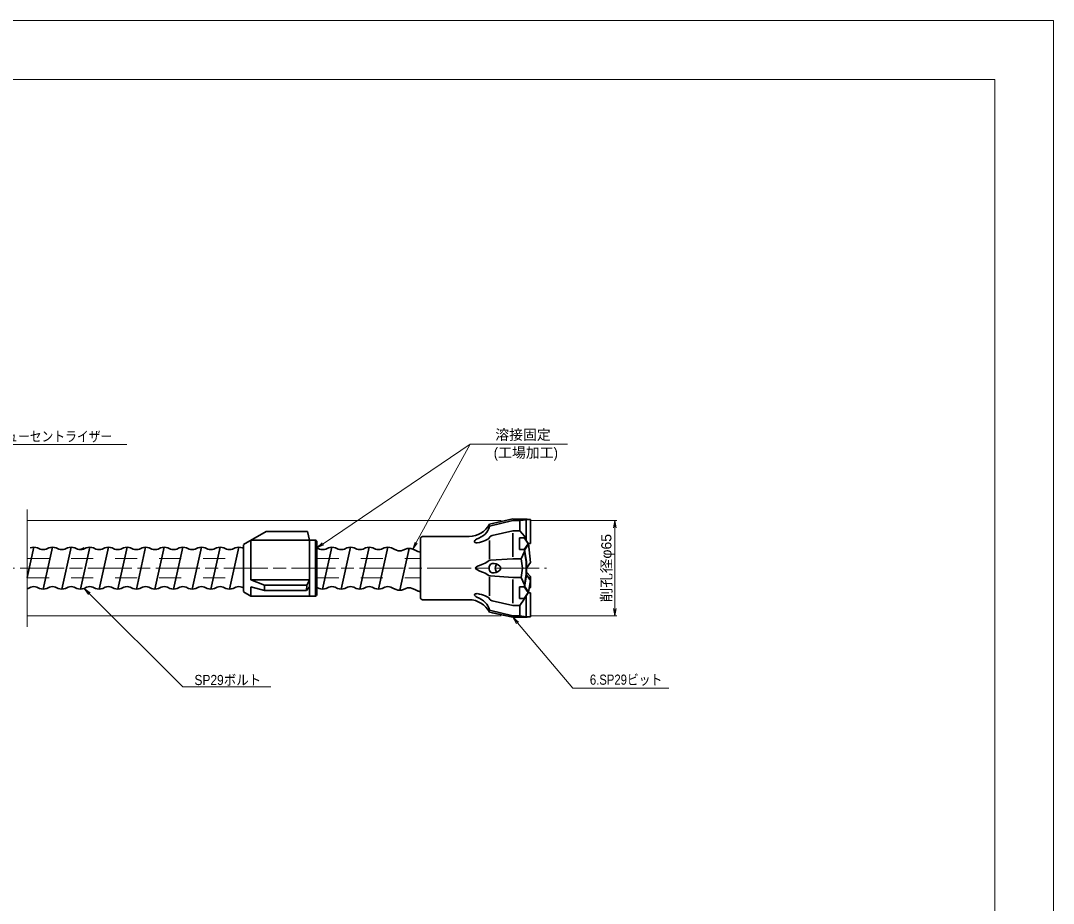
# Model space of a CAD drawing. Units: millimetres at full size, sheet at 1:2.5; details may follow other scales. Extents: x 2190 to 3870, y 1100 to 2303.
# Drawn here: x 3166 to 3870, y 1701 to 2303 of the extents above; entities that cross this region are included whole.
import ezdxf
from ezdxf.enums import TextEntityAlignment as Align

# ---------------------------------------------------------------- set-up
doc = ezdxf.new("R2010")
doc.units = ezdxf.units.MM
doc.header["$LTSCALE"] = 2.5
doc.linetypes.add('CHAIN', pattern=[18.5, 12, -1.5, 3.5, -1.5])
doc.linetypes.add('DASHED_SPACED', pattern=[12, 6, -6])
for name, color, linetype, lineweight in [('1 外形線', 7, 'Continuous', 35), ('2 細い実線', 3, 'Continuous', 20), ('3 隠れ線', 2, 'DASHED_SPACED', 13), ('4 中心線', 1, 'CHAIN', 15), ('6 寸法線', 4, 'Continuous', 13), ('7 枠・タイトル', 7, 'Continuous', 13), ('DEFPOINTS_2', 7, 'Continuous', 13)]:
    doc.layers.add(name, color=color, linetype=linetype, lineweight=lineweight)
doc.layers.add('9文字', color=7, linetype='Continuous')
doc.styles.add('ＭＳ Ｐゴシック', font='')
doc.styles.get('ＭＳ Ｐゴシック').set_extended_font_data('MS PGothic')

# ---------------------------------------------------------------- blocks, each defined once
blk = doc.blocks.new('open_arrow')
at = {"color": 0, "linetype": 'Continuous', "lineweight": -2}
blk.add_lwpolyline([(7.5, 1.25), (0, 0), (7.5, -1.25)], dxfattribs=at)

msp = doc.modelspace()

# ---------------------------------------------------------------- linework, layer by layer
at = {"layer": '1 外形線'}
for p, q in [((3501.593, 1963.164), (3485.593, 1959.664)), ((3501.593, 1962.18), (3485.593, 1958.188)), ((3511.406, 1963.148), (3501.593, 1963.164)), ((3506.322, 1962.18), (3501.593, 1962.18)), ((3510.802, 1962.669), (3506.322, 1962.18)), ((3506.322, 1955.011), (3506.322, 1962.18)), ((3513.53, 1962.782), (3510.593, 1962.669)), ((3510.593, 1962.646), (3510.593, 1948.327)), ((3513.53, 1962.782), (3511.406, 1963.148)), ((3513.53, 1962.782), (3513.53, 1946.457)), ((3333.533, 1954.722), (3318.044, 1945.799)), ((3361.553, 1954.697), (3333.533, 1954.722)), ((3363.047, 1948.644), (3361.553, 1954.697)), ((3471.792, 1951.164), (3440.093, 1951.164)), ((3501.593, 1955.011), (3487.545, 1951.938)), ((3506.322, 1955.011), (3501.593, 1955.011)), ((3501.593, 1953.499), (3501.593, 1937.439)), ((3506.017, 1950.278), (3509.217, 1950.278)), ((3506.017, 1950.278), (3506.017, 1942.278)), ((3509.237, 1950.278), (3506.017, 1950.278)), ((3506.017, 1942.278), (3506.017, 1950.278)), ((3506.037, 1950.278), (3509.237, 1950.278)), ((3509.441, 1951.441), (3506.322, 1955.011)), ((3509.217, 1950.278), (3509.441, 1950.278)), ((3509.237, 1950.278), (3511.918, 1946.421)), ((3509.441, 1950.364), (3509.441, 1951.441)), ((3509.441, 1950.278), (3509.441, 1951.441)), ((3512.321, 1946.07), (3509.441, 1950.278)), ((3170.457, 1923.22), (3175.067, 1943.912)), ((3179.303, 1942.647), (3177.534, 1943.463)), ((3181.417, 1915.412), (3187.767, 1943.912)), ((3185.301, 1943.463), (3183.532, 1942.647)), ((3192.003, 1942.647), (3190.234, 1943.463)), ((3194.117, 1915.412), (3200.467, 1943.912)), ((3198.001, 1943.463), (3196.232, 1942.647)), ((3204.703, 1942.647), (3202.934, 1943.463)), ((3206.817, 1915.412), (3213.167, 1943.912)), ((3209.265, 1943.465), (3207.496, 1942.649)), ((3210.701, 1943.463), (3208.932, 1942.647)), ((3217.403, 1942.647), (3215.634, 1943.463)), ((3219.517, 1915.412), (3225.867, 1943.912)), ((3223.401, 1943.463), (3221.632, 1942.647)), ((3230.103, 1942.647), (3228.334, 1943.463)), ((3232.218, 1915.412), (3238.568, 1943.912)), ((3236.101, 1943.463), (3234.332, 1942.647)), ((3242.803, 1942.647), (3241.034, 1943.463)), ((3244.918, 1915.412), (3251.268, 1943.912)), ((3248.801, 1943.463), (3247.032, 1942.647)), ((3255.503, 1942.647), (3253.734, 1943.463)), ((3257.618, 1915.412), (3263.968, 1943.912)), ((3261.501, 1943.463), (3259.732, 1942.647)), ((3268.203, 1942.647), (3266.434, 1943.463)), ((3270.318, 1915.412), (3276.668, 1943.912)), ((3274.201, 1943.463), (3272.432, 1942.647)), ((3280.903, 1942.647), (3279.134, 1943.463)), ((3283.018, 1915.412), (3289.368, 1943.912)), ((3286.901, 1943.463), (3285.132, 1942.647)), ((3293.603, 1942.647), (3291.834, 1943.463)), ((3295.718, 1915.412), (3302.068, 1943.912)), ((3299.601, 1943.463), (3297.832, 1942.647)), ((3306.303, 1942.647), (3304.534, 1943.463)), ((3308.418, 1915.412), (3314.768, 1943.912)), ((3312.301, 1943.463), (3310.532, 1942.647)), ((3311.072, 1942.998), (3311.068, 1943)), ((3318.03, 1943.096), (3317.234, 1943.463)), ((3318.044, 1945.66), (3318.015, 1913.66)), ((3318.03, 1943.096), (3318.03, 1916.318)), ((3323.022, 1921.768), (3323.047, 1948.681)), ((3323.047, 1948.681), (3367.047, 1948.641)), ((3363.012, 1910.644), (3363.047, 1948.644)), ((3367.012, 1910.641), (3367.047, 1948.641)), ((3368.013, 1911.64), (3368.046, 1947.64)), ((3369.803, 1942.647), (3368.035, 1943.463)), ((3371.918, 1915.412), (3378.268, 1943.912)), ((3375.801, 1943.463), (3374.032, 1942.647)), ((3382.503, 1942.647), (3380.735, 1943.463)), ((3384.618, 1915.412), (3390.968, 1943.912)), ((3388.501, 1943.463), (3386.732, 1942.647)), ((3395.203, 1942.647), (3393.435, 1943.463)), ((3397.318, 1915.412), (3403.668, 1943.912)), ((3401.201, 1943.463), (3399.432, 1942.647)), ((3407.903, 1942.647), (3406.135, 1943.463)), ((3410.018, 1915.412), (3416.368, 1943.912)), ((3413.901, 1943.463), (3412.132, 1942.647)), ((3420.603, 1942.647), (3418.835, 1943.463)), ((3424.487, 1914.596), (3430.837, 1943.096)), ((3438.593, 1949.664), (3438.593, 1909.664)), ((3485.593, 1935.872), (3485.593, 1948.579)), ((3506.017, 1942.598), (3506.017, 1949.959)), ((3506.017, 1949.959), (3506.017, 1942.598)), ((3511.918, 1946.136), (3509.237, 1942.278)), ((3512.321, 1946.07), (3509.503, 1941.915)), ((3511.962, 1946.278), (3512.321, 1946.07)), ((3512.051, 1946.465), (3513.53, 1946.457)), ((3512.262, 1946.464), (3513.53, 1933.59)), ((3422.372, 1941.831), (3420.603, 1942.647)), ((3428.37, 1942.647), (3426.601, 1941.831)), ((3435.072, 1941.831), (3433.303, 1942.647)), ((3436.841, 1941.015), (3435.072, 1941.831)), ((3501.593, 1935.959), (3486.35, 1934.993)), ((3507.336, 1935.959), (3501.593, 1935.959)), ((3506.017, 1942.278), (3509.217, 1942.278)), ((3509.237, 1942.278), (3506.017, 1942.278)), ((3509.441, 1941.104), (3507.336, 1935.959)), ((3507.336, 1935.959), (3508.269, 1929.664)), ((3509.441, 1942.278), (3509.217, 1942.278)), ((3509.441, 1942.278), (3510.833, 1934.107)), ((3509.441, 1941.104), (3509.441, 1942.278)), ((3509.441, 1941.104), (3510.671, 1933.871)), ((3311.068, 1929.192), (3311.069, 1929.189)), ((3507.336, 1923.369), (3508.269, 1929.664)), ((3510.671, 1933.871), (3510.671, 1925.585)), ((3510.833, 1934.107), (3510.833, 1925.221)), ((3513.53, 1933.59), (3510.833, 1929.664)), ((3485.593, 1923.456), (3485.593, 1910.749)), ((3501.593, 1923.369), (3486.35, 1924.334)), ((3507.336, 1923.369), (3501.593, 1923.369)), ((3501.593, 1905.829), (3501.593, 1921.889)), ((3509.441, 1918.224), (3507.336, 1923.369)), ((3509.441, 1918.224), (3510.671, 1925.585)), ((3510.833, 1925.221), (3509.441, 1916.727)), ((3513.53, 1923.915), (3510.829, 1926.892)), ((3513.53, 1921.301), (3510.833, 1925.221)), ((3513.53, 1923.915), (3512.642, 1922.593)), ((3513.53, 1923.915), (3513.53, 1916.376)), ((3172.953, 1916.677), (3171.184, 1915.861)), ((3178.951, 1915.861), (3177.182, 1916.677)), ((3185.653, 1916.677), (3183.884, 1915.861)), ((3191.651, 1915.861), (3189.882, 1916.677)), ((3198.353, 1916.677), (3196.584, 1915.861)), ((3204.351, 1915.861), (3202.582, 1916.677)), ((3211.053, 1916.677), (3209.284, 1915.861)), ((3217.051, 1915.861), (3215.282, 1916.677)), ((3223.753, 1916.677), (3221.984, 1915.861)), ((3229.751, 1915.861), (3227.982, 1916.677)), ((3236.453, 1916.677), (3234.684, 1915.861)), ((3242.451, 1915.861), (3240.682, 1916.677)), ((3249.153, 1916.677), (3247.384, 1915.861)), ((3255.151, 1915.861), (3253.382, 1916.677)), ((3261.853, 1916.677), (3260.084, 1915.861)), ((3267.851, 1915.861), (3266.082, 1916.677)), ((3274.553, 1916.677), (3272.784, 1915.861)), ((3280.551, 1915.861), (3278.782, 1916.677)), ((3287.253, 1916.677), (3285.484, 1915.861)), ((3293.251, 1915.861), (3291.482, 1916.677)), ((3299.953, 1916.677), (3298.184, 1915.861)), ((3305.951, 1915.861), (3304.182, 1916.677)), ((3312.653, 1916.677), (3310.885, 1915.861)), ((3318.03, 1916.148), (3316.882, 1916.677)), ((3323.012, 1910.681), (3323.018, 1916.963)), ((3332.204, 1914.472), (3323.018, 1916.963)), ((3323.022, 1921.768), (3363.022, 1921.731)), ((3323.022, 1921.768), (3332.207, 1918.005)), ((3332.207, 1918.005), (3332.204, 1914.472)), ((3332.207, 1918.005), (3361.251, 1917.978)), ((3361.251, 1917.978), (3361.015, 1914.446)), ((3361.015, 1914.446), (3363.018, 1916.947)), ((3361.251, 1917.978), (3363.022, 1921.731)), ((3369.451, 1915.861), (3368.03, 1916.517)), ((3376.154, 1916.677), (3374.385, 1915.861)), ((3382.151, 1915.861), (3380.382, 1916.677)), ((3388.854, 1916.677), (3387.085, 1915.861)), ((3394.851, 1915.861), (3393.082, 1916.677)), ((3401.554, 1916.677), (3399.785, 1915.861)), ((3407.551, 1915.861), (3405.782, 1916.677)), ((3414.254, 1916.677), (3412.485, 1915.861)), ((3420.251, 1915.861), (3418.482, 1916.677)), ((3422.02, 1915.045), (3420.251, 1915.861)), ((3428.722, 1915.861), (3426.953, 1915.045)), ((3434.72, 1915.045), (3432.951, 1915.861)), ((3434.72, 1915.045), (3432.951, 1915.861)), ((3436.489, 1914.229), (3434.72, 1915.045)), ((3506.017, 1917.049), (3509.217, 1917.049)), ((3506.017, 1917.049), (3506.017, 1909.049)), ((3506.017, 1916.73), (3506.017, 1909.369)), ((3509.217, 1917.049), (3511.996, 1913.049)), ((3509.441, 1918.224), (3509.441, 1916.727)), ((3512.321, 1913.257), (3509.544, 1917.353)), ((3512.321, 1913.257), (3513.53, 1921.301)), ((3513.53, 1916.376), (3512.672, 1915.591)), ((3323.012, 1910.681), (3318.015, 1913.572)), ((3323.012, 1910.681), (3367.012, 1910.641)), ((3361.015, 1914.446), (3332.204, 1914.472)), ((3471.792, 1908.164), (3440.093, 1908.164)), ((3506.017, 1909.049), (3509.441, 1909.049)), ((3509.212, 1908.504), (3506.322, 1904.316)), ((3509.212, 1908.504), (3509.217, 1909.049)), ((3509.217, 1909.049), (3511.996, 1913.049)), ((3512.321, 1913.257), (3509.441, 1909.049)), ((3510.671, 1910.846), (3510.671, 1896.548)), ((3511.996, 1913.049), (3512.321, 1913.257)), ((3512.051, 1912.863), (3513.53, 1912.871)), ((3513.53, 1912.871), (3513.53, 1896.548)), ((3501.593, 1897.147), (3485.593, 1901.14)), ((3501.593, 1904.316), (3487.545, 1907.389)), ((3506.322, 1904.316), (3501.593, 1904.316)), ((3506.322, 1904.316), (3506.322, 1897.147)), ((3506.322, 1904.316), (3506.322, 1897.147)), ((3501.593, 1896.164), (3485.593, 1899.664)), ((3501.593, 1896.164), (3487.545, 1899.237)), ((3506.322, 1897.147), (3501.593, 1897.147)), ((3511.3, 1896.164), (3501.593, 1896.164)), ((3510.671, 1896.548), (3506.322, 1897.147)), ((3513.53, 1896.548), (3510.671, 1896.548)), ((3513.53, 1896.548), (3511.3, 1896.164))]:
    msp.add_line(p, q, dxfattribs=at)
for centre, radius, start, end in [((3471.547, 1967.015), 15.853, 270.88251, 332.37348), ((3440.093, 1949.664), 1.5, 90, 180), ((3488.186, 1949.008), 3, 102.33909, 151.36114), ((3175.067, 1936.912), 7, 69.36613, 110.63387), ((3187.767, 1936.912), 7, 69.36613, 110.63387), ((3200.467, 1936.912), 7, 69.36613, 110.63387), ((3213.167, 1936.912), 7, 69.36613, 110.63387), ((3225.868, 1936.912), 7, 69.36613, 110.63387), ((3238.568, 1936.912), 7, 69.36613, 110.63387), ((3251.268, 1936.912), 7, 69.36613, 110.63387), ((3263.968, 1936.912), 7, 69.36613, 110.63387), ((3276.668, 1936.912), 7, 69.36613, 110.63387), ((3289.368, 1936.912), 7, 69.36613, 110.63387), ((3302.068, 1936.912), 7, 69.36613, 110.63387), ((3314.768, 1936.912), 7, 69.36613, 110.63387), ((3367.046, 1947.641), 1, 359.94762, 89.94762), ((3378.268, 1936.912), 7, 69.36613, 110.63387), ((3390.968, 1936.912), 7, 69.36613, 110.63387), ((3403.668, 1936.912), 7, 69.36613, 110.63387), ((3416.368, 1936.912), 7, 69.36613, 110.63387), ((3430.837, 1936.096), 7, 69.36613, 110.63387), ((3511.712, 1946.278), 0.25, 325.20405, 34.79595), ((3181.417, 1948.262), 6, 249.36383, 290.63395), ((3194.117, 1948.262), 6, 249.36383, 290.63395), ((3206.817, 1948.262), 6, 249.36383, 290.63395), ((3205.381, 1948.264), 6, 286.85409, 290.63395), ((3219.517, 1948.262), 6, 249.36383, 290.63395), ((3232.218, 1948.262), 6, 249.36383, 290.63395), ((3244.918, 1948.262), 6, 249.36383, 290.63395), ((3257.618, 1948.262), 6, 249.36383, 290.63395), ((3270.318, 1948.262), 6, 249.36383, 290.63395), ((3283.018, 1948.262), 6, 249.36383, 290.63395), ((3295.718, 1948.262), 6, 249.36383, 290.63395), ((3308.418, 1948.262), 6, 249.36383, 290.63395), ((3371.918, 1948.262), 6, 249.36383, 290.63395), ((3384.618, 1948.262), 6, 249.36383, 290.63395), ((3397.318, 1948.262), 6, 249.36383, 290.63395), ((3410.018, 1948.262), 6, 249.36383, 290.63395), ((3424.487, 1947.446), 6, 249.36383, 290.63395), ((3438.955, 1946.63), 6, 249.36383, 266.53805), ((3486.54, 1931.999), 3, 93.62463, 127.16401), ((3488.354, 1926.562), 6.263, 46.68446, 98.76369), ((3491.278, 1929.664), 2, 313.31554, 46.68446), ((3486.54, 1927.328), 3, 232.83599, 266.37537), ((3488.354, 1932.765), 6.263, 261.23631, 313.31554), ((3168.717, 1922.412), 7, 284.38972, 290.63387), ((3175.067, 1911.062), 6, 69.36605, 110.63008), ((3181.417, 1922.412), 7, 249.36613, 290.63387), ((3187.767, 1911.062), 6, 69.36605, 110.63008), ((3194.117, 1922.412), 7, 249.36613, 290.63387), ((3200.467, 1911.062), 6, 69.36605, 110.63008), ((3206.817, 1922.412), 7, 249.36613, 290.63387), ((3213.167, 1911.062), 6, 69.36605, 110.63008), ((3219.517, 1922.412), 7, 249.36613, 290.63387), ((3225.868, 1911.062), 6, 69.36605, 110.63008), ((3232.218, 1922.412), 7, 249.36613, 290.63387), ((3238.568, 1911.062), 6, 69.36605, 110.63008), ((3244.918, 1922.412), 7, 249.36613, 290.63387), ((3251.268, 1911.062), 6, 69.36605, 110.63008), ((3257.618, 1922.412), 7, 249.36613, 290.63387), ((3263.968, 1911.062), 6, 69.36605, 110.63008), ((3270.318, 1922.412), 7, 249.36613, 290.63387), ((3276.668, 1911.062), 6, 69.36605, 110.63008), ((3283.018, 1922.412), 7, 249.36613, 290.63387), ((3289.368, 1911.062), 6, 69.36605, 110.63008), ((3295.718, 1922.412), 7, 249.36613, 290.63387), ((3302.068, 1911.062), 6, 69.36605, 110.63008), ((3308.418, 1922.412), 7, 249.36613, 290.63387), ((3314.768, 1911.062), 6, 69.36605, 110.63008), ((3371.918, 1922.412), 7, 249.36613, 290.63387), ((3378.268, 1911.062), 6, 69.36605, 110.63008), ((3384.618, 1922.412), 7, 249.36613, 290.63387), ((3390.968, 1911.062), 6, 69.36605, 110.63008), ((3397.318, 1922.412), 7, 249.36613, 290.63387), ((3403.668, 1911.062), 6, 69.36605, 110.63008), ((3410.018, 1922.412), 7, 249.36613, 290.63387), ((3416.368, 1911.062), 6, 69.36605, 110.63008), ((3424.487, 1921.596), 7, 249.36613, 290.63387), ((3430.837, 1910.246), 6, 69.36605, 110.63008), ((3367.013, 1911.641), 1, 269.94762, 359.94762), ((3438.955, 1920.78), 7, 249.36613, 267.0331), ((3440.093, 1909.664), 1.5, 180, 270), ((3471.548, 1892.314), 15.852, 27.62364, 89.12037), ((3488.186, 1910.32), 3, 209.8577, 257.66091)]:
    msp.add_arc(centre, radius, start, end, dxfattribs=at)
for centre, major_axis, ratio, start_param, end_param in [((3470.848, 1959.751), (14.889, 0), 0.757569, 5.1230895, 6.1441287), ((3470.81, 1951.393), (15, 0), 0.326562, 5.1554935, 6.0982292), ((3480.234, 1949.124), (-4.842, -1.471), 0.325734, 5.3995768, 7.092511), ((3472.713, 1939.479), (15, 0), 0.566667, 5.25251, 5.6412666), ((3487.492, 1929.664), (0, 3.091), 0.679651, 6.2831853, 9.424778), ((3491.694, 1929.664), (0, 3.091), 0.679651, 0.5009551, 2.6406376), ((3472.713, 1919.849), (15, 0), 0.566667, 0.6419187, 1.0487032), ((3480.319, 1910.18), (-4.842, 1.471), 0.325734, 5.4854456, 7.1870441), ((3470.888, 1899.552), (14.853, 0), 0.759403, 0.1412444, 1.1506088), ((3470.849, 1907.91), (15, 0), 0.326562, 0.1849561, 1.1276919)]:
    msp.add_ellipse(centre, major_axis=major_axis, ratio=ratio, start_param=start_param, end_param=end_param, dxfattribs=at)
msp.add_open_spline([(3480.427, 1932.189), (3478.265, 1931.351), (3476.103, 1930.514), (3476.134, 1929.664), (3476.163, 1928.855), (3478.178, 1928.036), (3480.194, 1927.216)], degree=3, knots=[0, 0, 0, 0, 1, 1, 1, 2, 2, 2, 2], dxfattribs=at)
at = {"layer": '2 細い実線'}
for p, q in [((3170.457, 1969.629), (3170.457, 1889.702)), ((3170.457, 1962.164), (3493.593, 1962.164)), ((3170.457, 1897.164), (3493.593, 1897.164))]:
    msp.add_line(p, q, dxfattribs=at)
at = {"layer": '3 隠れ線'}
for p, q in [((3170.457, 1936.164), (3318.036, 1936.164)), ((3368.036, 1936.164), (3438.593, 1936.164)), ((3170.457, 1923.164), (3318.024, 1923.164)), ((3368.024, 1923.164), (3438.593, 1923.164))]:
    msp.add_line(p, q, dxfattribs=at)
at = {"layer": '4 中心線'}
msp.add_line((2564.45, 1929.661), (3524.469, 1929.66), dxfattribs=at)
at = {"layer": '6 寸法線'}
for p, q in [((3514.293, 1962.164), (3560.707, 1962.164)), ((3515.293, 1962.164), (3572.567, 1962.164)), ((3571.067, 1962.164), (3571.067, 1897.164)), ((3514.293, 1897.164), (3560.707, 1897.164)), ((3515.293, 1897.164), (3572.567, 1897.164))]:
    msp.add_line(p, q, dxfattribs=at)
for points in [[(3066.185, 1948.054), (3069.273, 1951.987), (3117.851, 2013.852), (3238.373, 2013.852)], [(3368.03, 1943.403), (3372.171, 1946.204), (3472.557, 2014.097), (3538.805, 2014.097)], [(3433.303, 1942.647), (3435.711, 1947.029), (3472.557, 2014.097)], [(3209.284, 1915.861), (3212.828, 1912.333), (3276.683, 1848.759), (3336.538, 1848.759)], [(3501.593, 1896.164), (3504.817, 1892.342), (3542.383, 1847.801), (3607.976, 1847.801)]]:
    msp.add_lwpolyline(points, dxfattribs=at)
at = {"layer": '7 枠・タイトル'}
for p, q in [((2230.036, 2262.661), (3830.036, 2262.661)), ((3830.036, 2262.661), (3830.036, 1154.661))]:
    msp.add_line(p, q, dxfattribs=at)
at = {"layer": 'DEFPOINTS_2'}
for p, q in [((2190.036, 2302.661), (3870.036, 2302.661)), ((3870.036, 2302.661), (3870.036, 1114.661))]:
    msp.add_line(p, q, dxfattribs=at)

# ---------------------------------------------------------------- block references
at = {"layer": '6 寸法線', "xscale": 0.667, "yscale": 0.667}
for p, rotation in [((3571.067, 1962.164), 270), ((3368.03, 1943.403), 34.1), ((3433.303, 1942.647), 61.2), ((3209.284, 1915.861), 315.1), ((3571.067, 1897.164), 90), ((3501.593, 1896.164), 310.1)]:
    msp.add_blockref('open_arrow', p, dxfattribs=dict(at, rotation=rotation))

# ---------------------------------------------------------------- texts
at = {"layer": '6 寸法線', "style": 'ＭＳ Ｐゴシック', "width": 1.05}
msp.add_text('削孔径φ65', height=6.928, rotation=90, dxfattribs=at).set_placement((3565.314, 1929.664), align=Align.MIDDLE_CENTER)
at = {"layer": '9文字', "style": 'ＭＳ Ｐゴシック'}
for s, width, p in [('5.スクリューセントライザー', 0.85, (3125.674, 2019.432)), ('SP29ボルト', 0.9, (3284.53, 1853.471))]:
    msp.add_text(s, height=6.928, dxfattribs=dict(at, width=width)).set_placement(p, align=Align.MIDDLE_LEFT)
for s, p in [('溶接固定', (3527.383, 2020.582)), ('(工場加工)', (3532.352, 2008.358))]:
    msp.add_text(s, height=6.928, dxfattribs=at).set_placement(p, align=Align.MIDDLE_RIGHT)
at = {"layer": '9文字', "style": 'ＭＳ Ｐゴシック', "width": 0.85}
msp.add_text('6.SP29ビット', height=6.928, dxfattribs=at).set_placement((3603.452, 1853.691), align=Align.MIDDLE_RIGHT)

doc.saveas('drawing.dxf')
